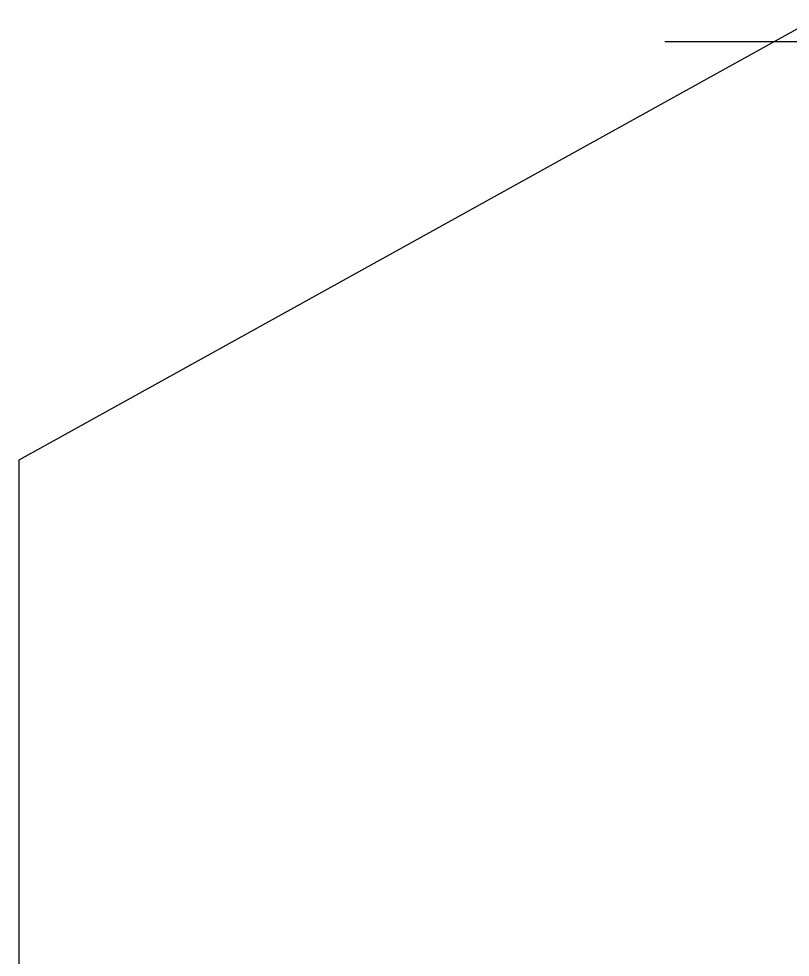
# Model space of a CAD drawing. Header units: metres. Extents: x 0 to 8715937, y -236336 to 216.
# Drawn here: x 0 to 84.9, y 43.3 to 146.7 of the extents above; entities that cross this region are included whole.
import ezdxf

# ---------------------------------------------------------------- set-up
doc = ezdxf.new("R2010")
doc.units = ezdxf.units.M
doc.header["$MEASUREMENT"] = 0
for name, color, linetype in [('0-BLOCK-ARQUITECTURA', 7, 'Continuous'), ('0-BLOCK-COCHERAS', 7, 'Continuous'), ('0-BLOCK-ESTRUCTURA', 7, 'Continuous'), ('COCHERAS', 251, 'Continuous'), ('terreno mensura', 6, 'Continuous')]:
    doc.layers.add(name, color=color, linetype=linetype)

# ---------------------------------------------------------------- blocks, each defined once
blk = doc.blocks.new('DPM-COCHERAS')
at = {"layer": 'COCHERAS', "ltscale": 0.1}
blk.add_line((131.955, 144.13), (-16.579, 144.13), dxfattribs=at)
at = {"layer": 'terreno mensura', "ltscale": 0.1}
blk.add_lwpolyline([(0, 146.67), (-87.72, 98.07), (-87.72, 0), (0, 0)], close=True, dxfattribs=at)
blk = doc.blocks.new('DPM-ARQUITECTURA')
at = {"layer": 'terreno mensura', "ltscale": 0.1}
blk.add_lwpolyline([(0, 146.67), (-87.72, 98.07), (-87.72, 0), (0, 0)], close=True, dxfattribs=at)
blk = doc.blocks.new('DPM-ESTRUCTURA')
at = {"layer": 'terreno mensura', "ltscale": 0.1}
blk.add_lwpolyline([(0, 146.67), (-87.72, 98.07), (-87.72, 0), (0, 0)], close=True, dxfattribs=at)

msp = doc.modelspace()

# ---------------------------------------------------------------- block references
at = {"layer": '0-BLOCK-ARQUITECTURA'}
msp.add_blockref('DPM-ARQUITECTURA', (87.72, 0), dxfattribs=at)
at = {"layer": '0-BLOCK-COCHERAS'}
msp.add_blockref('DPM-COCHERAS', (87.72, 0), dxfattribs=at)
at = {"layer": '0-BLOCK-ESTRUCTURA', "ltscale": 0.1}
msp.add_blockref('DPM-ESTRUCTURA', (87.72, 0), dxfattribs=at)

doc.saveas('drawing.dxf')
